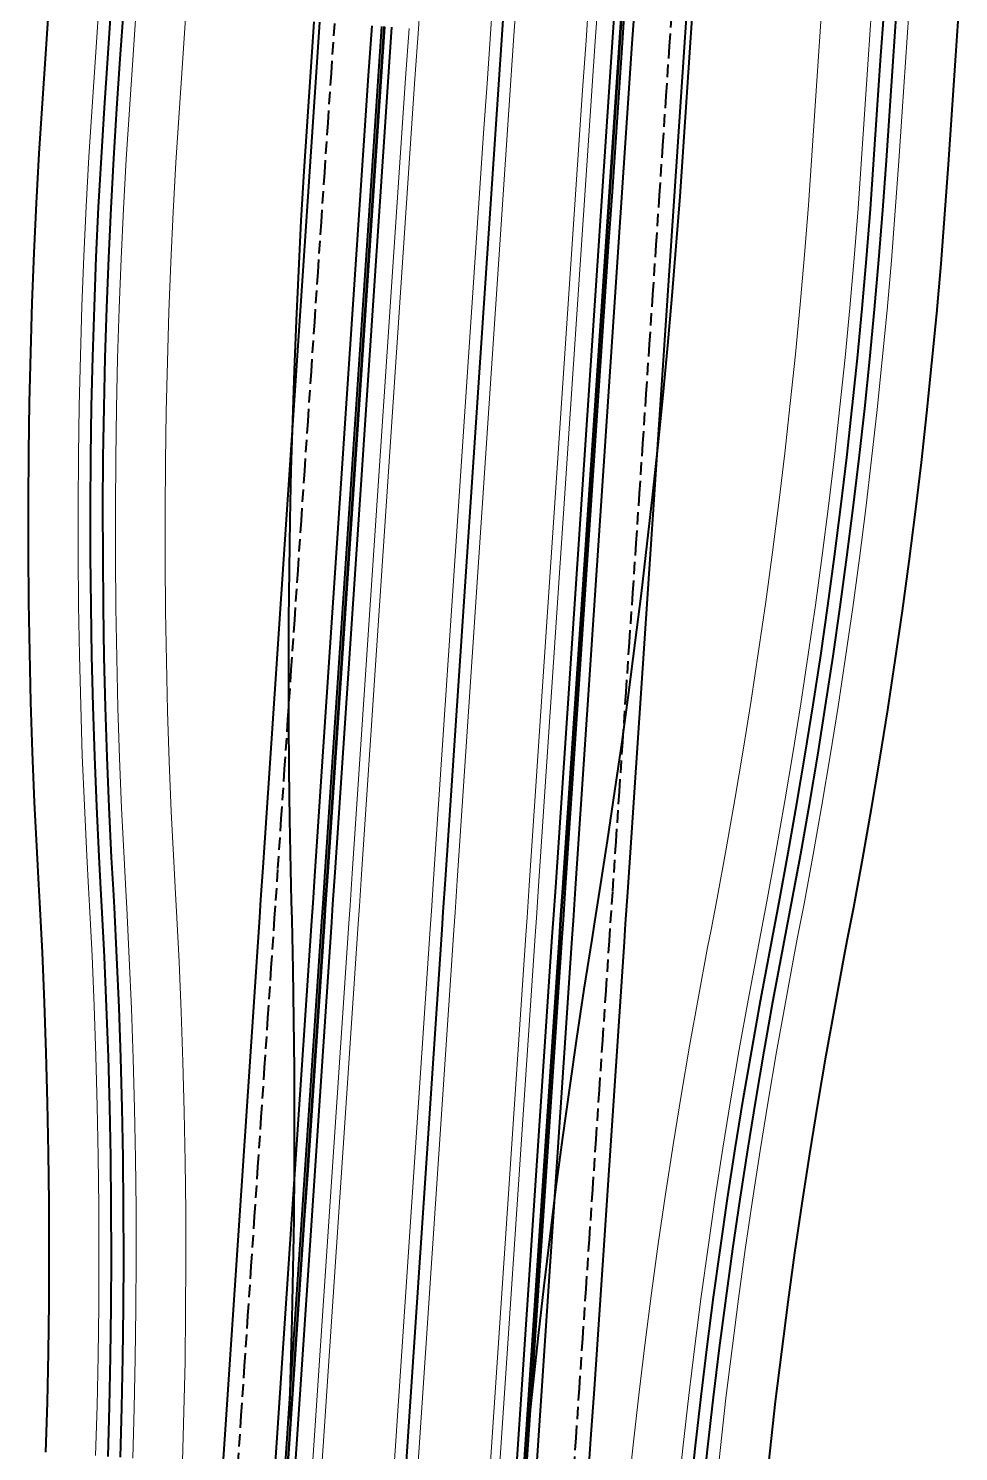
# Model space of a CAD drawing. Header units: feet. Extents: x 85617 to 85865, y 436878 to 437298.
# Drawn here: x 85618.8 to 85656.1, y 436925.8 to 436982.9 of the extents above; entities that cross this region are included whole.
import ezdxf

# ---------------------------------------------------------------- set-up
doc = ezdxf.new("R2010")
doc.units = ezdxf.units.FT
doc.header["$MEASUREMENT"] = 0
for name, pattern in [('( Dashed )', [0.75, 0.5, -0.25]), ('AM-AS', [16, 10, -2, 2, -2]), ('BV-GELEIDERAIL', [16, 10, -3, -3]), ('VW-3-3_STREEP15-N', [6, 3, -3]), ('VW-DOORGETROKKEN_015-N', [0])]:
    doc.linetypes.add(name, pattern=pattern)
for name, color, linetype, lineweight in [('N-WE-AM-AS-G', 10, 'AM-AS', 13), ('N-WE-BV-GELEIDECONSTRUCTIE_ACHTERZIJDE-G', 210, 'Continuous', 40), ('N-WE-BV-GELEIDECONSTRUCTIE_GELEIDERAIL-G', 210, 'BV-GELEIDERAIL', 40), ('N-WE-BV-GELEIDECONSTRUCTIE_UITBUIGING-G', 30, '( Dashed )', 40), ('N-WE-BV-GELEIDECONSTRUCTIE_VOORZIJDE-G', 210, 'Continuous', 40), ('N-WE-GW-BERM-G', 90, 'Continuous', 40), ('N-WE-GW-GRONDWERKLIJN_TEEN-G', 90, 'Continuous', 0), ('N-WE-GW-WATERGANG_BODEM-G', 90, 'Continuous', 40), ('N-WE-GW-WATERGANG_INSTEEK-G', 90, 'Continuous', 40), ('N-WE-GW-WATERGANG_WATERLIJN_WINTERPEIL-G', 7, 'Continuous', 0), ('N-WE-GW-ZANDLIJN-G', 20, 'Continuous', 40), ('N-WE-VH-KANTVERHARDING-G', 7, 'Continuous', 0), ('N-WE-VH-VERHARDING_KNIKLIJN-G', 251, 'Continuous', 40), ('N-WE-VW-MARKERING_LANGS_STREEP_33_015-G', 7, 'VW-3-3_STREEP15-N', 0), ('N-WE-VW-MARKERING_LANGS_STREEP_DOORGETROKKEN_015-G', 7, 'VW-DOORGETROKKEN_015-N', 0)]:
    doc.layers.add(name, color=color, linetype=linetype, lineweight=lineweight)

msp = doc.modelspace()

# ---------------------------------------------------------------- linework, layer by layer
at = {"layer": 'N-WE-AM-AS-G'}
msp.add_polyline3d([(85633.858, 436923.763, 1.1), (85634.026, 436926.257, 1.144), (85634.193, 436928.752, 1.201), (85634.361, 436931.246, 1.27), (85634.529, 436933.74, 1.351), (85634.696, 436936.235, 1.445), (85634.864, 436938.729, 1.552), (85635.031, 436941.223, 1.671), (85635.199, 436943.718, 1.803), (85635.366, 436946.212, 1.947), (85635.448, 436947.425, 2.021), (85635.534, 436948.707, 2.1), (85635.702, 436951.201, 2.244), (85635.869, 436953.695, 2.375), (85636.037, 436956.19, 2.494), (85636.204, 436958.684, 2.6), (85636.372, 436961.178, 2.694), (85636.54, 436963.673, 2.775), (85636.707, 436966.167, 2.844), (85636.875, 436968.662, 2.9), (85637.042, 436971.156, 2.944), (85637.21, 436973.65, 2.975), (85637.378, 436976.145, 2.994), (85637.545, 436978.639, 3), (85637.713, 436981.133, 3), (85637.882, 436983.628, 3)], dxfattribs=at)
at = {"layer": 'N-WE-BV-GELEIDECONSTRUCTIE_ACHTERZIJDE-G'}
for points in [[(85639.153, 436924.409, 0.92), (85639.287, 436926.405, 0.958), (85639.421, 436928.4, 1.005), (85639.555, 436930.396, 1.059), (85639.689, 436932.391, 1.121), (85639.823, 436934.387, 1.191), (85639.957, 436936.382, 1.27), (85640.091, 436938.378, 1.356), (85640.225, 436940.373, 1.45), (85640.359, 436942.369, 1.552), (85640.493, 436944.364, 1.663), (85640.627, 436946.36, 1.781), (85640.675, 436947.074, 1.825), (85640.761, 436948.355, 1.904), (85640.896, 436950.351, 2.02), (85641.03, 436952.346, 2.128), (85641.164, 436954.342, 2.228), (85641.298, 436956.337, 2.32), (85641.432, 436958.333, 2.404), (85641.566, 436960.328, 2.48), (85641.7, 436962.324, 2.548), (85641.834, 436964.319, 2.608), (85641.968, 436966.315, 2.66), (85642.102, 436968.31, 2.704), (85642.236, 436970.306, 2.74), (85642.37, 436972.301, 2.768), (85642.504, 436974.297, 2.788), (85642.638, 436976.292, 2.8), (85642.773, 436978.288, 2.804), (85642.773, 436978.288, 2.804), (85642.907, 436980.282, 2.804), (85643.041, 436982.275, 2.804), (85643.178, 436984.265, 2.804)], [(85639.153, 436924.409, 1.71), (85639.287, 436926.405, 1.748), (85639.421, 436928.4, 1.795), (85639.555, 436930.396, 1.849), (85639.689, 436932.391, 1.911), (85639.823, 436934.387, 1.981), (85639.957, 436936.382, 2.06), (85640.091, 436938.378, 2.146), (85640.225, 436940.373, 2.24), (85640.359, 436942.369, 2.342), (85640.493, 436944.364, 2.453), (85640.627, 436946.36, 2.571), (85640.675, 436947.074, 2.615), (85640.761, 436948.355, 2.694), (85640.896, 436950.351, 2.81), (85641.03, 436952.346, 2.918), (85641.164, 436954.342, 3.018), (85641.298, 436956.337, 3.11), (85641.432, 436958.333, 3.194), (85641.566, 436960.328, 3.27), (85641.7, 436962.324, 3.338), (85641.834, 436964.319, 3.398), (85641.968, 436966.315, 3.45), (85642.102, 436968.31, 3.494), (85642.236, 436970.306, 3.53), (85642.37, 436972.301, 3.558), (85642.504, 436974.297, 3.578), (85642.638, 436976.292, 3.59), (85642.773, 436978.288, 3.594), (85642.773, 436978.288, 3.594), (85642.907, 436980.282, 3.594), (85643.041, 436982.275, 3.594), (85643.178, 436984.265, 3.594)], [(85628.698, 436925.112, 0.92), (85628.832, 436927.107, 0.958), (85628.966, 436929.103, 1.005), (85629.1, 436931.098, 1.059), (85629.234, 436933.094, 1.121), (85629.368, 436935.089, 1.191), (85629.502, 436937.085, 1.27), (85629.636, 436939.08, 1.356), (85629.77, 436941.076, 1.45), (85629.904, 436943.071, 1.552), (85630.038, 436945.067, 1.663), (85630.173, 436947.062, 1.781), (85630.221, 436947.776, 1.825), (85630.307, 436949.058, 1.904), (85630.441, 436951.053, 2.02), (85630.575, 436953.049, 2.128), (85630.709, 436955.044, 2.228), (85630.843, 436957.04, 2.32), (85630.977, 436959.035, 2.404), (85631.111, 436961.031, 2.48), (85631.245, 436963.026, 2.548), (85631.379, 436965.022, 2.608), (85631.513, 436967.017, 2.66), (85631.647, 436969.013, 2.704), (85631.781, 436971.008, 2.74), (85631.915, 436973.004, 2.768), (85632.05, 436974.999, 2.788), (85632.184, 436976.995, 2.8), (85632.318, 436978.99, 2.804), (85632.318, 436978.99, 2.804), (85632.452, 436980.987, 2.804), (85632.587, 436982.985, 2.804)], [(85628.698, 436925.112, 1.71), (85628.832, 436927.107, 1.748), (85628.966, 436929.103, 1.795), (85629.1, 436931.098, 1.849), (85629.234, 436933.094, 1.911), (85629.368, 436935.089, 1.981), (85629.502, 436937.085, 2.06), (85629.636, 436939.08, 2.146), (85629.77, 436941.076, 2.24), (85629.904, 436943.071, 2.342), (85630.038, 436945.067, 2.453), (85630.173, 436947.062, 2.571), (85630.221, 436947.776, 2.615), (85630.307, 436949.058, 2.694), (85630.441, 436951.053, 2.81), (85630.575, 436953.049, 2.918), (85630.709, 436955.044, 3.018), (85630.843, 436957.04, 3.11), (85630.977, 436959.035, 3.194), (85631.111, 436961.031, 3.27), (85631.245, 436963.026, 3.338), (85631.379, 436965.022, 3.398), (85631.513, 436967.017, 3.45), (85631.647, 436969.013, 3.494), (85631.781, 436971.008, 3.53), (85631.915, 436973.004, 3.558), (85632.05, 436974.999, 3.578), (85632.184, 436976.995, 3.59), (85632.318, 436978.99, 3.594), (85632.318, 436978.99, 3.594), (85632.452, 436980.987, 3.594), (85632.587, 436982.985, 3.594)]]:
    msp.add_polyline3d(points, dxfattribs=at)
at = {"layer": 'N-WE-BV-GELEIDECONSTRUCTIE_GELEIDERAIL-G'}
for points in [[(85638.754, 436924.436, 0.94), (85638.888, 436926.432, 0.978), (85639.022, 436928.427, 1.025), (85639.156, 436930.423, 1.079), (85639.29, 436932.418, 1.141), (85639.424, 436934.414, 1.211), (85639.558, 436936.409, 1.29), (85639.692, 436938.405, 1.376), (85639.826, 436940.4, 1.47), (85639.96, 436942.396, 1.572), (85640.094, 436944.391, 1.683), (85640.228, 436946.387, 1.801), (85640.276, 436947.101, 1.845), (85640.362, 436948.382, 1.924), (85640.496, 436950.378, 2.04), (85640.631, 436952.373, 2.148), (85640.765, 436954.369, 2.248), (85640.899, 436956.364, 2.34), (85641.033, 436958.36, 2.424), (85641.167, 436960.355, 2.5), (85641.301, 436962.351, 2.568), (85641.435, 436964.346, 2.628), (85641.569, 436966.342, 2.68), (85641.703, 436968.337, 2.724), (85641.837, 436970.333, 2.76), (85641.971, 436972.328, 2.788), (85642.105, 436974.324, 2.808), (85642.239, 436976.319, 2.82), (85642.373, 436978.315, 2.824), (85642.373, 436978.315, 2.824), (85642.508, 436980.309, 2.824), (85642.642, 436982.302, 2.824), (85642.779, 436984.292, 2.824)], [(85629.097, 436925.085, 0.94), (85629.231, 436927.08, 0.978), (85629.365, 436929.076, 1.025), (85629.499, 436931.071, 1.079), (85629.633, 436933.067, 1.141), (85629.767, 436935.062, 1.211), (85629.901, 436937.058, 1.29), (85630.035, 436939.053, 1.376), (85630.169, 436941.049, 1.47), (85630.304, 436943.044, 1.572), (85630.438, 436945.04, 1.683), (85630.572, 436947.035, 1.801), (85630.62, 436947.749, 1.845), (85630.706, 436949.031, 1.924), (85630.84, 436951.026, 2.04), (85630.974, 436953.022, 2.148), (85631.108, 436955.017, 2.248), (85631.242, 436957.013, 2.34), (85631.376, 436959.008, 2.424), (85631.51, 436961.004, 2.5), (85631.644, 436962.999, 2.568), (85631.778, 436964.995, 2.628), (85631.912, 436966.99, 2.68), (85632.046, 436968.986, 2.724), (85632.18, 436970.981, 2.76), (85632.315, 436972.977, 2.788), (85632.449, 436974.972, 2.808), (85632.583, 436976.968, 2.82), (85632.717, 436978.963, 2.824), (85632.717, 436978.964, 2.824), (85632.851, 436980.96, 2.824), (85632.986, 436982.958, 2.824)]]:
    msp.add_polyline3d(points, dxfattribs=at)
at = {"layer": 'N-WE-BV-GELEIDECONSTRUCTIE_UITBUIGING-G'}
for points in [[(85640.649, 436924.309, 0.845), (85640.783, 436926.304, 0.883), (85640.917, 436928.3, 0.93), (85641.051, 436930.295, 0.984), (85641.186, 436932.291, 1.046), (85641.32, 436934.286, 1.116), (85641.454, 436936.282, 1.195), (85641.588, 436938.277, 1.281), (85641.722, 436940.273, 1.375), (85641.856, 436942.268, 1.477), (85641.99, 436944.264, 1.588), (85642.124, 436946.259, 1.706), (85642.172, 436946.973, 1.75), (85642.258, 436948.255, 1.829), (85642.392, 436950.25, 1.945), (85642.526, 436952.246, 2.053), (85642.66, 436954.241, 2.153), (85642.794, 436956.237, 2.245), (85642.928, 436958.232, 2.329), (85643.063, 436960.228, 2.405), (85643.197, 436962.223, 2.473), (85643.331, 436964.219, 2.533), (85643.465, 436966.214, 2.585), (85643.599, 436968.21, 2.629), (85643.733, 436970.205, 2.665), (85643.867, 436972.201, 2.693), (85644.001, 436974.196, 2.713), (85644.135, 436976.192, 2.725), (85644.269, 436978.187, 2.729), (85644.269, 436978.187, 2.729), (85644.403, 436980.181, 2.729), (85644.538, 436982.173, 2.729), (85644.674, 436984.161, 2.729)], [(85627.201, 436925.212, 0.845), (85627.335, 436927.208, 0.883), (85627.469, 436929.203, 0.93), (85627.603, 436931.199, 0.984), (85627.737, 436933.194, 1.046), (85627.871, 436935.19, 1.116), (85628.006, 436937.185, 1.195), (85628.14, 436939.181, 1.281), (85628.274, 436941.176, 1.375), (85628.408, 436943.172, 1.477), (85628.542, 436945.167, 1.588), (85628.676, 436947.163, 1.706), (85628.724, 436947.877, 1.75), (85628.81, 436949.158, 1.829), (85628.944, 436951.154, 1.945), (85629.078, 436953.149, 2.053), (85629.212, 436955.145, 2.153), (85629.346, 436957.14, 2.245), (85629.48, 436959.136, 2.329), (85629.614, 436961.131, 2.405), (85629.748, 436963.127, 2.473), (85629.883, 436965.122, 2.533), (85630.017, 436967.118, 2.585), (85630.151, 436969.113, 2.629), (85630.285, 436971.109, 2.665), (85630.419, 436973.104, 2.693), (85630.553, 436975.1, 2.713), (85630.687, 436977.095, 2.725), (85630.821, 436979.091, 2.729), (85630.821, 436979.091, 2.729), (85630.955, 436981.088, 2.729), (85631.091, 436983.087, 2.729)]]:
    msp.add_polyline3d(points, dxfattribs=at)
at = {"layer": 'N-WE-BV-GELEIDECONSTRUCTIE_VOORZIJDE-G'}
for points in [[(85638.354, 436924.463, 0.96), (85638.489, 436926.458, 0.998), (85638.623, 436928.454, 1.045), (85638.757, 436930.449, 1.099), (85638.891, 436932.445, 1.161), (85639.025, 436934.44, 1.231), (85639.159, 436936.436, 1.31), (85639.293, 436938.431, 1.396), (85639.427, 436940.427, 1.49), (85639.561, 436942.422, 1.592), (85639.695, 436944.418, 1.703), (85639.829, 436946.413, 1.821), (85639.877, 436947.127, 1.865), (85639.963, 436948.409, 1.944), (85640.097, 436950.404, 2.06), (85640.231, 436952.4, 2.168), (85640.366, 436954.395, 2.268), (85640.5, 436956.391, 2.36), (85640.634, 436958.386, 2.444), (85640.768, 436960.382, 2.52), (85640.902, 436962.378, 2.588), (85641.036, 436964.373, 2.648), (85641.17, 436966.369, 2.7), (85641.304, 436968.364, 2.744), (85641.438, 436970.36, 2.78), (85641.572, 436972.355, 2.808), (85641.706, 436974.351, 2.828), (85641.84, 436976.346, 2.84), (85641.974, 436978.342, 2.844), (85641.974, 436978.342, 2.844), (85642.108, 436980.336, 2.844), (85642.243, 436982.329, 2.844), (85642.38, 436984.32, 2.844)], [(85638.354, 436924.463, 1.71), (85638.489, 436926.458, 1.748), (85638.623, 436928.454, 1.795), (85638.757, 436930.449, 1.849), (85638.891, 436932.445, 1.911), (85639.025, 436934.44, 1.981), (85639.159, 436936.436, 2.06), (85639.293, 436938.431, 2.146), (85639.427, 436940.427, 2.24), (85639.561, 436942.422, 2.342), (85639.695, 436944.418, 2.453), (85639.829, 436946.413, 2.571), (85639.877, 436947.127, 2.615), (85639.963, 436948.409, 2.694), (85640.097, 436950.404, 2.81), (85640.231, 436952.4, 2.918), (85640.366, 436954.395, 3.018), (85640.5, 436956.391, 3.11), (85640.634, 436958.386, 3.194), (85640.768, 436960.382, 3.27), (85640.902, 436962.378, 3.338), (85641.036, 436964.373, 3.398), (85641.17, 436966.369, 3.45), (85641.304, 436968.364, 3.494), (85641.438, 436970.36, 3.53), (85641.572, 436972.355, 3.558), (85641.706, 436974.351, 3.578), (85641.84, 436976.346, 3.59), (85641.974, 436978.342, 3.594), (85641.974, 436978.342, 3.594), (85642.108, 436980.336, 3.594), (85642.243, 436982.329, 3.594), (85642.38, 436984.32, 3.594)], [(85629.496, 436925.058, 0.96), (85629.63, 436927.054, 0.998), (85629.764, 436929.049, 1.045), (85629.898, 436931.045, 1.099), (85630.032, 436933.04, 1.161), (85630.166, 436935.036, 1.231), (85630.3, 436937.031, 1.31), (85630.434, 436939.027, 1.396), (85630.569, 436941.022, 1.49), (85630.703, 436943.018, 1.592), (85630.837, 436945.013, 1.703), (85630.971, 436947.009, 1.821), (85631.019, 436947.723, 1.865), (85631.105, 436949.004, 1.944), (85631.239, 436951, 2.06), (85631.373, 436952.995, 2.168), (85631.507, 436954.991, 2.268), (85631.641, 436956.986, 2.36), (85631.775, 436958.982, 2.444), (85631.909, 436960.977, 2.52), (85632.043, 436962.973, 2.588), (85632.177, 436964.968, 2.648), (85632.311, 436966.964, 2.7), (85632.446, 436968.959, 2.744), (85632.58, 436970.955, 2.78), (85632.714, 436972.95, 2.808), (85632.848, 436974.946, 2.828), (85632.982, 436976.941, 2.84), (85633.116, 436978.937, 2.844), (85633.116, 436978.937, 2.844), (85633.25, 436980.933, 2.844), (85633.385, 436982.931, 2.844)], [(85629.496, 436925.058, 1.71), (85629.63, 436927.054, 1.748), (85629.764, 436929.049, 1.795), (85629.898, 436931.045, 1.849), (85630.032, 436933.04, 1.911), (85630.166, 436935.036, 1.981), (85630.3, 436937.031, 2.06), (85630.434, 436939.027, 2.146), (85630.569, 436941.022, 2.24), (85630.703, 436943.018, 2.342), (85630.837, 436945.013, 2.453), (85630.971, 436947.009, 2.571), (85631.019, 436947.723, 2.615), (85631.105, 436949.004, 2.694), (85631.239, 436951, 2.81), (85631.373, 436952.995, 2.918), (85631.507, 436954.991, 3.018), (85631.641, 436956.986, 3.11), (85631.775, 436958.982, 3.194), (85631.909, 436960.977, 3.27), (85632.043, 436962.973, 3.338), (85632.177, 436964.968, 3.398), (85632.311, 436966.964, 3.45), (85632.446, 436968.959, 3.494), (85632.58, 436970.955, 3.53), (85632.714, 436972.95, 3.558), (85632.848, 436974.946, 3.578), (85632.982, 436976.941, 3.59), (85633.116, 436978.937, 3.594), (85633.116, 436978.937, 3.594), (85633.25, 436980.933, 3.594), (85633.385, 436982.931, 3.594)]]:
    msp.add_polyline3d(points, dxfattribs=at)
at = {"layer": 'N-WE-GW-BERM-G'}
for points in [[(85641.248, 436924.269, 0.815), (85641.382, 436926.264, 0.853), (85641.516, 436928.26, 0.9), (85641.65, 436930.255, 0.954), (85641.784, 436932.251, 1.016), (85641.918, 436934.246, 1.086), (85642.052, 436936.242, 1.165), (85642.186, 436938.237, 1.251), (85642.32, 436940.233, 1.345), (85642.455, 436942.228, 1.447), (85642.589, 436944.224, 1.558), (85642.723, 436946.219, 1.676), (85642.771, 436946.933, 1.72), (85642.857, 436948.215, 1.799), (85642.991, 436950.21, 1.915), (85643.125, 436952.206, 2.023), (85643.259, 436954.201, 2.123), (85643.393, 436956.197, 2.215), (85643.527, 436958.192, 2.299), (85643.661, 436960.188, 2.375), (85643.795, 436962.183, 2.443), (85643.929, 436964.179, 2.503), (85644.063, 436966.174, 2.555), (85644.197, 436968.17, 2.599), (85644.332, 436970.165, 2.635), (85644.466, 436972.161, 2.663), (85644.6, 436974.156, 2.683), (85644.734, 436976.152, 2.695), (85644.868, 436978.147, 2.699), (85644.868, 436978.147, 2.699), (85645.002, 436980.141, 2.699), (85645.137, 436982.132, 2.699), (85645.273, 436984.12, 2.699)], [(85626.602, 436925.253, 0.815), (85626.737, 436927.248, 0.853), (85626.871, 436929.244, 0.9), (85627.005, 436931.239, 0.954), (85627.139, 436933.235, 1.016), (85627.273, 436935.23, 1.086), (85627.407, 436937.226, 1.165), (85627.541, 436939.221, 1.251), (85627.675, 436941.217, 1.345), (85627.809, 436943.212, 1.447), (85627.943, 436945.208, 1.558), (85628.077, 436947.203, 1.676), (85628.125, 436947.917, 1.72), (85628.211, 436949.199, 1.799), (85628.345, 436951.194, 1.915), (85628.479, 436953.19, 2.023), (85628.614, 436955.185, 2.123), (85628.748, 436957.181, 2.215), (85628.882, 436959.176, 2.299), (85629.016, 436961.172, 2.375), (85629.15, 436963.167, 2.443), (85629.284, 436965.163, 2.503), (85629.418, 436967.158, 2.555), (85629.552, 436969.154, 2.599), (85629.686, 436971.149, 2.635), (85629.82, 436973.145, 2.663), (85629.954, 436975.14, 2.683), (85630.088, 436977.136, 2.695), (85630.222, 436979.131, 2.699), (85630.222, 436979.131, 2.699), (85630.357, 436981.128, 2.699), (85630.492, 436983.128, 2.699)]]:
    msp.add_polyline3d(points, dxfattribs=at)
at = {"layer": 'N-WE-GW-GRONDWERKLIJN_TEEN-G'}
for points in [[(85642.874, 436924.159, 0), (85643.085, 436926.15, 0), (85643.311, 436928.139, 0), (85643.553, 436930.127, 0), (85643.812, 436932.114, 0), (85644.086, 436934.1, 0), (85644.376, 436936.085, 0), (85644.683, 436938.069, 0), (85645.005, 436940.052, 0), (85645.343, 436942.034, 0), (85645.697, 436944.015, 0), (85646.067, 436945.994, 0), (85646.203, 436946.702, 0), (85646.447, 436947.973, 0), (85646.812, 436949.953, 0), (85647.162, 436951.934, 0), (85647.495, 436953.916, 0), (85647.813, 436955.9, 0), (85648.115, 436957.884, 0), (85648.401, 436959.869, 0), (85648.67, 436961.856, 0), (85648.924, 436963.843, 0), (85649.162, 436965.832, 0), (85649.384, 436967.821, 0), (85649.59, 436969.812, 0), (85649.78, 436971.804, 0), (85649.954, 436973.796, 0), (85650.112, 436975.79, 0), (85650.254, 436977.785, 0), (85650.254, 436977.785, 0), (85650.388, 436979.778, 0), (85650.522, 436981.766, 0), (85650.658, 436983.749, 0)], [(85624.976, 436925.362, 0), (85625.034, 436927.362, 0), (85625.076, 436929.364, 0), (85625.101, 436931.367, 0), (85625.111, 436933.371, 0), (85625.105, 436935.376, 0), (85625.083, 436937.382, 0), (85625.045, 436939.389, 0), (85624.991, 436941.397, 0), (85624.921, 436943.406, 0), (85624.835, 436945.416, 0), (85624.733, 436947.428, 0), (85624.692, 436948.148, 0), (85624.621, 436949.44, 0), (85624.524, 436951.451, 0), (85624.443, 436953.461, 0), (85624.377, 436955.47, 0), (85624.328, 436957.478, 0), (85624.294, 436959.484, 0), (85624.276, 436961.49, 0), (85624.275, 436963.495, 0), (85624.289, 436965.498, 0), (85624.319, 436967.501, 0), (85624.366, 436969.502, 0), (85624.428, 436971.502, 0), (85624.506, 436973.502, 0), (85624.6, 436975.5, 0), (85624.71, 436977.497, 0), (85624.837, 436979.493, 0), (85624.837, 436979.493, 0), (85624.971, 436981.491, 0), (85625.106, 436983.494, 0)]]:
    msp.add_polyline3d(points, dxfattribs=at)
at = {"layer": 'N-WE-GW-WATERGANG_BODEM-G'}
for points in [[(85621.983, 436925.563, -1.25), (85622.041, 436927.564, -1.25), (85622.082, 436929.565, -1.25), (85622.108, 436931.568, -1.25), (85622.118, 436933.572, -1.25), (85622.112, 436935.577, -1.25), (85622.09, 436937.583, -1.25), (85622.052, 436939.59, -1.25), (85621.997, 436941.598, -1.25), (85621.927, 436943.607, -1.25), (85621.841, 436945.618, -1.25), (85621.74, 436947.629, -1.25), (85621.699, 436948.349, -1.25), (85621.628, 436949.641, -1.25), (85621.531, 436951.652, -1.25), (85621.449, 436953.662, -1.25), (85621.384, 436955.671, -1.25), (85621.334, 436957.679, -1.25), (85621.301, 436959.685, -1.25), (85621.283, 436961.691, -1.25), (85621.282, 436963.696, -1.25), (85621.296, 436965.699, -1.25), (85621.326, 436967.702, -1.25), (85621.372, 436969.703, -1.25), (85621.435, 436971.703, -1.25), (85621.513, 436973.703, -1.25), (85621.607, 436975.701, -1.25), (85621.717, 436977.698, -1.25), (85621.843, 436979.694, -1.25), (85621.843, 436979.694, -1.25), (85621.978, 436981.693, -1.25), (85622.113, 436983.698, -1.25)], [(85622.482, 436925.529, -1.25), (85622.54, 436927.53, -1.25), (85622.581, 436929.532, -1.25), (85622.607, 436931.535, -1.25), (85622.617, 436933.538, -1.25), (85622.611, 436935.543, -1.25), (85622.588, 436937.549, -1.25), (85622.55, 436939.556, -1.25), (85622.496, 436941.564, -1.25), (85622.426, 436943.574, -1.25), (85622.34, 436945.584, -1.25), (85622.238, 436947.595, -1.25), (85622.198, 436948.315, -1.25), (85622.127, 436949.607, -1.25), (85622.03, 436951.618, -1.25), (85621.948, 436953.628, -1.25), (85621.883, 436955.637, -1.25), (85621.833, 436957.645, -1.25), (85621.8, 436959.652, -1.25), (85621.782, 436961.658, -1.25), (85621.78, 436963.662, -1.25), (85621.795, 436965.666, -1.25), (85621.825, 436967.668, -1.25), (85621.871, 436969.67, -1.25), (85621.934, 436971.67, -1.25), (85622.012, 436973.669, -1.25), (85622.106, 436975.667, -1.25), (85622.216, 436977.664, -1.25), (85622.342, 436979.661, -1.25), (85622.342, 436979.661, -1.25), (85622.477, 436981.659, -1.25), (85622.612, 436983.664, -1.25)], [(85645.369, 436923.992, -1.25), (85645.579, 436925.982, -1.25), (85645.805, 436927.971, -1.25), (85646.048, 436929.96, -1.25), (85646.306, 436931.947, -1.25), (85646.581, 436933.933, -1.25), (85646.871, 436935.918, -1.25), (85647.177, 436937.902, -1.25), (85647.499, 436939.885, -1.25), (85647.837, 436941.866, -1.25), (85648.191, 436943.847, -1.25), (85648.562, 436945.827, -1.25), (85648.698, 436946.535, -1.25), (85648.941, 436947.806, -1.25), (85649.307, 436949.786, -1.25), (85649.656, 436951.767, -1.25), (85649.99, 436953.749, -1.25), (85650.307, 436955.732, -1.25), (85650.609, 436957.716, -1.25), (85650.895, 436959.702, -1.25), (85651.165, 436961.688, -1.25), (85651.418, 436963.675, -1.25), (85651.656, 436965.664, -1.25), (85651.878, 436967.654, -1.25), (85652.084, 436969.644, -1.25), (85652.274, 436971.636, -1.25), (85652.448, 436973.629, -1.25), (85652.606, 436975.623, -1.25), (85652.748, 436977.618, -1.25), (85652.748, 436977.618, -1.25), (85652.882, 436979.61, -1.25), (85653.016, 436981.596, -1.25), (85653.152, 436983.577, -1.25)], [(85645.867, 436923.958, -1.25), (85646.078, 436925.949, -1.25), (85646.304, 436927.938, -1.25), (85646.547, 436929.926, -1.25), (85646.805, 436931.913, -1.25), (85647.079, 436933.899, -1.25), (85647.37, 436935.884, -1.25), (85647.676, 436937.868, -1.25), (85647.998, 436939.851, -1.25), (85648.336, 436941.833, -1.25), (85648.69, 436943.814, -1.25), (85649.06, 436945.793, -1.25), (85649.197, 436946.501, -1.25), (85649.44, 436947.772, -1.25), (85649.805, 436949.752, -1.25), (85650.155, 436951.733, -1.25), (85650.489, 436953.715, -1.25), (85650.806, 436955.699, -1.25), (85651.108, 436957.683, -1.25), (85651.394, 436959.668, -1.25), (85651.664, 436961.654, -1.25), (85651.917, 436963.642, -1.25), (85652.155, 436965.63, -1.25), (85652.377, 436967.62, -1.25), (85652.583, 436969.611, -1.25), (85652.773, 436971.602, -1.25), (85652.947, 436973.595, -1.25), (85653.105, 436975.589, -1.25), (85653.247, 436977.584, -1.25), (85653.247, 436977.584, -1.25), (85653.381, 436979.576, -1.25), (85653.515, 436981.563, -1.25), (85653.651, 436983.542, -1.25)]]:
    msp.add_polyline3d(points, dxfattribs=at)
at = {"layer": 'N-WE-GW-WATERGANG_INSTEEK-G'}
for points in [[(85619.489, 436925.731, 0), (85619.546, 436927.731, 0), (85619.588, 436929.733, 0), (85619.614, 436931.736, 0), (85619.624, 436933.739, 0), (85619.617, 436935.744, 0), (85619.595, 436937.75, 0), (85619.557, 436939.757, 0), (85619.503, 436941.766, 0), (85619.433, 436943.775, 0), (85619.347, 436945.785, 0), (85619.245, 436947.796, 0), (85619.205, 436948.516, 0), (85619.134, 436949.808, 0), (85619.036, 436951.82, 0), (85618.955, 436953.829, 0), (85618.889, 436955.838, 0), (85618.84, 436957.846, 0), (85618.806, 436959.853, 0), (85618.789, 436961.859, 0), (85618.787, 436963.863, 0), (85618.802, 436965.867, 0), (85618.832, 436967.869, 0), (85618.878, 436969.871, 0), (85618.94, 436971.871, 0), (85619.019, 436973.87, 0), (85619.113, 436975.868, 0), (85619.223, 436977.866, 0), (85619.349, 436979.862, 0), (85619.349, 436979.862, 0), (85619.483, 436981.861, 0), (85619.619, 436983.867, 0)], [(85648.362, 436923.791, 0), (85648.572, 436925.781, 0), (85648.799, 436927.77, 0), (85649.041, 436929.759, 0), (85649.299, 436931.746, 0), (85649.574, 436933.732, 0), (85649.864, 436935.717, 0), (85650.17, 436937.701, 0), (85650.492, 436939.684, 0), (85650.831, 436941.665, 0), (85651.185, 436943.646, 0), (85651.555, 436945.626, 0), (85651.691, 436946.334, 0), (85651.934, 436947.605, 0), (85652.3, 436949.585, 0), (85652.649, 436951.566, 0), (85652.983, 436953.548, 0), (85653.301, 436955.531, 0), (85653.602, 436957.515, 0), (85653.888, 436959.5, 0), (85654.158, 436961.487, 0), (85654.412, 436963.474, 0), (85654.65, 436965.463, 0), (85654.871, 436967.452, 0), (85655.077, 436969.443, 0), (85655.267, 436971.435, 0), (85655.441, 436973.428, 0), (85655.599, 436975.422, 0), (85655.741, 436977.417, 0), (85655.741, 436977.417, 0), (85655.875, 436979.408, 0), (85656.01, 436981.393, 0), (85656.145, 436983.37, 0)]]:
    msp.add_polyline3d(points, dxfattribs=at)
at = {"layer": 'N-WE-GW-WATERGANG_WATERLIJN_WINTERPEIL-G'}
for points in [[(85621.484, 436925.596, -1), (85621.542, 436927.597, -1), (85621.583, 436929.599, -1), (85621.609, 436931.602, -1), (85621.619, 436933.605, -1), (85621.613, 436935.61, -1), (85621.591, 436937.616, -1), (85621.553, 436939.623, -1), (85621.499, 436941.632, -1), (85621.429, 436943.641, -1), (85621.343, 436945.651, -1), (85621.241, 436947.662, -1), (85621.2, 436948.382, -1), (85621.129, 436949.674, -1), (85621.032, 436951.685, -1), (85620.95, 436953.695, -1), (85620.885, 436955.704, -1), (85620.835, 436957.712, -1), (85620.802, 436959.719, -1), (85620.784, 436961.725, -1), (85620.783, 436963.729, -1), (85620.797, 436965.733, -1), (85620.827, 436967.735, -1), (85620.874, 436969.737, -1), (85620.936, 436971.737, -1), (85621.014, 436973.736, -1), (85621.108, 436975.734, -1), (85621.218, 436977.732, -1), (85621.344, 436979.728, -1), (85621.344, 436979.728, -1), (85621.479, 436981.726, -1), (85621.614, 436983.731, -1)], [(85622.981, 436925.496, -1), (85623.038, 436927.497, -1), (85623.08, 436929.498, -1), (85623.106, 436931.501, -1), (85623.116, 436933.505, -1), (85623.109, 436935.51, -1), (85623.087, 436937.516, -1), (85623.049, 436939.523, -1), (85622.995, 436941.531, -1), (85622.925, 436943.54, -1), (85622.839, 436945.55, -1), (85622.737, 436947.562, -1), (85622.697, 436948.282, -1), (85622.626, 436949.574, -1), (85622.529, 436951.585, -1), (85622.447, 436953.595, -1), (85622.382, 436955.604, -1), (85622.332, 436957.612, -1), (85622.299, 436959.618, -1), (85622.281, 436961.624, -1), (85622.279, 436963.629, -1), (85622.294, 436965.632, -1), (85622.324, 436967.635, -1), (85622.37, 436969.636, -1), (85622.432, 436971.636, -1), (85622.511, 436973.636, -1), (85622.605, 436975.634, -1), (85622.715, 436977.631, -1), (85622.841, 436979.627, -1), (85622.841, 436979.627, -1), (85622.975, 436981.625, -1), (85623.111, 436983.63, -1)], [(85644.87, 436924.025, -1), (85645.08, 436926.016, -1), (85645.307, 436928.005, -1), (85645.549, 436929.993, -1), (85645.807, 436931.98, -1), (85646.082, 436933.966, -1), (85646.372, 436935.951, -1), (85646.678, 436937.935, -1), (85647, 436939.918, -1), (85647.338, 436941.9, -1), (85647.693, 436943.881, -1), (85648.063, 436945.86, -1), (85648.199, 436946.568, -1), (85648.442, 436947.839, -1), (85648.808, 436949.819, -1), (85649.157, 436951.8, -1), (85649.491, 436953.782, -1), (85649.809, 436955.766, -1), (85650.11, 436957.75, -1), (85650.396, 436959.735, -1), (85650.666, 436961.721, -1), (85650.92, 436963.709, -1), (85651.157, 436965.697, -1), (85651.379, 436967.687, -1), (85651.585, 436969.678, -1), (85651.775, 436971.67, -1), (85651.949, 436973.662, -1), (85652.107, 436975.656, -1), (85652.249, 436977.651, -1), (85652.249, 436977.651, -1), (85652.383, 436979.644, -1), (85652.518, 436981.63, -1), (85652.653, 436983.611, -1)], [(85646.366, 436923.925, -1), (85646.577, 436925.915, -1), (85646.803, 436927.904, -1), (85647.046, 436929.893, -1), (85647.304, 436931.88, -1), (85647.578, 436933.866, -1), (85647.869, 436935.851, -1), (85648.175, 436937.835, -1), (85648.497, 436939.818, -1), (85648.835, 436941.799, -1), (85649.189, 436943.78, -1), (85649.559, 436945.76, -1), (85649.696, 436946.468, -1), (85649.939, 436947.739, -1), (85650.304, 436949.719, -1), (85650.654, 436951.7, -1), (85650.988, 436953.682, -1), (85651.305, 436955.665, -1), (85651.607, 436957.649, -1), (85651.893, 436959.635, -1), (85652.162, 436961.621, -1), (85652.416, 436963.608, -1), (85652.654, 436965.597, -1), (85652.876, 436967.587, -1), (85653.082, 436969.577, -1), (85653.272, 436971.569, -1), (85653.446, 436973.562, -1), (85653.604, 436975.556, -1), (85653.746, 436977.551, -1), (85653.746, 436977.551, -1), (85653.88, 436979.543, -1), (85654.014, 436981.529, -1), (85654.15, 436983.508, -1)]]:
    msp.add_polyline3d(points, dxfattribs=at)
at = {"layer": 'N-WE-GW-ZANDLIJN-G'}
for points in [[(85633.925, 436924.761, 0.116), (85634.059, 436926.756, 0.154), (85634.193, 436928.752, 0.2), (85634.327, 436930.747, 0.254), (85634.461, 436932.743, 0.317), (85634.596, 436934.738, 0.387), (85634.73, 436936.734, 0.465), (85634.864, 436938.729, 0.552), (85634.998, 436940.725, 0.646), (85635.132, 436942.72, 0.748), (85635.266, 436944.716, 0.858), (85635.4, 436946.711, 0.977), (85635.448, 436947.425, 1.021), (85635.534, 436948.707, 1.1), (85635.668, 436950.702, 1.216), (85635.802, 436952.698, 1.324), (85635.936, 436954.693, 1.424), (85636.07, 436956.689, 1.516), (85636.204, 436958.684, 1.6), (85636.338, 436960.68, 1.676), (85636.473, 436962.675, 1.744), (85636.607, 436964.671, 1.804), (85636.741, 436966.666, 1.856), (85636.875, 436968.662, 1.9), (85637.009, 436970.657, 1.936), (85637.143, 436972.653, 1.964), (85637.277, 436974.648, 1.984), (85637.411, 436976.644, 1.996), (85637.545, 436978.639, 2), (85637.545, 436978.639, 2), (85637.679, 436980.635, 2), (85637.814, 436982.63, 2), (85637.951, 436984.625, 2)], [(85633.925, 436924.761, 0.116), (85634.059, 436926.756, 0.154), (85634.193, 436928.752, 0.2), (85634.327, 436930.747, 0.254), (85634.461, 436932.743, 0.317), (85634.596, 436934.738, 0.387), (85634.73, 436936.734, 0.465), (85634.864, 436938.729, 0.552), (85634.998, 436940.725, 0.646), (85635.132, 436942.72, 0.748), (85635.266, 436944.716, 0.858), (85635.4, 436946.711, 0.977), (85635.448, 436947.425, 1.021), (85635.534, 436948.707, 1.1), (85635.668, 436950.702, 1.216), (85635.802, 436952.698, 1.324), (85635.936, 436954.693, 1.424), (85636.07, 436956.689, 1.516), (85636.204, 436958.684, 1.6), (85636.338, 436960.68, 1.676), (85636.473, 436962.675, 1.744), (85636.607, 436964.671, 1.804), (85636.741, 436966.666, 1.856), (85636.875, 436968.662, 1.9), (85637.009, 436970.657, 1.936), (85637.143, 436972.653, 1.964), (85637.277, 436974.648, 1.984), (85637.411, 436976.644, 1.996), (85637.545, 436978.639, 2), (85637.545, 436978.639, 2), (85637.679, 436980.635, 2), (85637.814, 436982.63, 2), (85637.951, 436984.625, 2)], [(85638.639, 436924.444, -0.002), (85638.773, 436926.439, 0.036), (85638.907, 436928.435, 0.082), (85639.041, 436930.43, 0.136), (85639.176, 436932.426, 0.199), (85639.31, 436934.421, 0.269), (85639.444, 436936.417, 0.347), (85639.578, 436938.412, 0.433), (85639.712, 436940.408, 0.528), (85639.846, 436942.403, 0.63), (85639.98, 436944.399, 0.74), (85640.114, 436946.394, 0.859), (85640.162, 436947.108, 0.903), (85640.248, 436948.39, 0.982), (85640.382, 436950.385, 1.098), (85640.516, 436952.381, 1.206), (85640.65, 436954.376, 1.306), (85640.784, 436956.372, 1.398), (85640.918, 436958.367, 1.482), (85641.053, 436960.363, 1.558), (85641.187, 436962.358, 1.626), (85641.321, 436964.354, 1.686), (85641.455, 436966.349, 1.738), (85641.589, 436968.345, 1.782), (85641.723, 436970.34, 1.818), (85641.857, 436972.336, 1.846), (85641.991, 436974.331, 1.866), (85642.125, 436976.327, 1.878), (85642.259, 436978.322, 1.882), (85642.259, 436978.322, 1.882), (85642.393, 436980.317, 1.882), (85642.528, 436982.31, 1.882), (85642.664, 436984.3, 1.882)], [(85638.639, 436924.444, -0.002), (85638.773, 436926.439, 0.036), (85638.907, 436928.435, 0.082), (85639.041, 436930.43, 0.136), (85639.176, 436932.426, 0.199), (85639.31, 436934.421, 0.269), (85639.444, 436936.417, 0.347), (85639.578, 436938.412, 0.433), (85639.712, 436940.408, 0.528), (85639.846, 436942.403, 0.63), (85639.98, 436944.399, 0.74), (85640.114, 436946.394, 0.859), (85640.162, 436947.108, 0.903), (85640.248, 436948.39, 0.982), (85640.382, 436950.385, 1.098), (85640.516, 436952.381, 1.206), (85640.65, 436954.376, 1.306), (85640.784, 436956.372, 1.398), (85640.918, 436958.367, 1.482), (85641.053, 436960.363, 1.558), (85641.187, 436962.358, 1.626), (85641.321, 436964.354, 1.686), (85641.455, 436966.349, 1.738), (85641.589, 436968.345, 1.782), (85641.723, 436970.34, 1.818), (85641.857, 436972.336, 1.846), (85641.991, 436974.331, 1.866), (85642.125, 436976.327, 1.878), (85642.259, 436978.322, 1.882), (85642.259, 436978.322, 1.882), (85642.393, 436980.317, 1.882), (85642.528, 436982.31, 1.882), (85642.664, 436984.3, 1.882)], [(85638.665, 436924.442, -0.003), (85638.799, 436926.438, 0.035), (85638.933, 436928.433, 0.081), (85639.067, 436930.429, 0.136), (85639.201, 436932.424, 0.198), (85639.335, 436934.42, 0.268), (85639.469, 436936.415, 0.347), (85639.603, 436938.411, 0.433), (85639.737, 436940.406, 0.527), (85639.871, 436942.402, 0.629), (85640.005, 436944.397, 0.74), (85640.139, 436946.393, 0.858), (85640.187, 436947.107, 0.902), (85640.273, 436948.388, 0.981), (85640.407, 436950.384, 1.097), (85640.542, 436952.379, 1.205), (85640.676, 436954.375, 1.305), (85640.81, 436956.37, 1.397), (85640.944, 436958.366, 1.481), (85641.078, 436960.361, 1.557), (85641.212, 436962.357, 1.625), (85641.346, 436964.352, 1.685), (85641.48, 436966.348, 1.737), (85641.614, 436968.343, 1.781), (85641.748, 436970.339, 1.817), (85641.882, 436972.334, 1.845), (85642.016, 436974.33, 1.865), (85642.15, 436976.325, 1.877), (85642.284, 436978.321, 1.881), (85642.284, 436978.321, 1.881), (85642.419, 436980.315, 1.881), (85642.553, 436982.308, 1.881), (85642.69, 436984.298, 1.881)], [(85638.665, 436924.442, -0.003), (85638.799, 436926.438, 0.035), (85638.933, 436928.433, 0.081), (85639.067, 436930.429, 0.136), (85639.201, 436932.424, 0.198), (85639.335, 436934.42, 0.268), (85639.469, 436936.415, 0.347), (85639.603, 436938.411, 0.433), (85639.737, 436940.406, 0.527), (85639.871, 436942.402, 0.629), (85640.005, 436944.397, 0.74), (85640.139, 436946.393, 0.858), (85640.187, 436947.107, 0.902), (85640.273, 436948.388, 0.981), (85640.407, 436950.384, 1.097), (85640.542, 436952.379, 1.205), (85640.676, 436954.375, 1.305), (85640.81, 436956.37, 1.397), (85640.944, 436958.366, 1.481), (85641.078, 436960.361, 1.557), (85641.212, 436962.357, 1.625), (85641.346, 436964.352, 1.685), (85641.48, 436966.348, 1.737), (85641.614, 436968.343, 1.781), (85641.748, 436970.339, 1.817), (85641.882, 436972.334, 1.845), (85642.016, 436974.33, 1.865), (85642.15, 436976.325, 1.877), (85642.284, 436978.321, 1.881), (85642.284, 436978.321, 1.881), (85642.419, 436980.315, 1.881), (85642.553, 436982.308, 1.881), (85642.69, 436984.298, 1.881)], [(85638.851, 436926.434, 0), (85639.055, 436928.425, 0), (85639.27, 436930.415, 0), (85639.497, 436932.404, 0), (85639.736, 436934.393, 0), (85639.988, 436936.38, 0), (85640.251, 436938.367, 0), (85640.526, 436940.353, 0), (85640.813, 436942.338, 0), (85641.112, 436944.323, 0), (85641.423, 436946.306, 0), (85641.538, 436947.016, 0), (85641.741, 436948.29, 0), (85642.049, 436950.273, 0), (85642.345, 436952.258, 0), (85642.629, 436954.243, 0), (85642.9, 436956.23, 0), (85643.16, 436958.217, 0), (85643.408, 436960.205, 0), (85643.644, 436962.193, 0), (85643.868, 436964.183, 0), (85644.08, 436966.173, 0), (85644.279, 436968.164, 0), (85644.467, 436970.156, 0), (85644.643, 436972.149, 0), (85644.807, 436974.142, 0), (85644.959, 436976.136, 0), (85645.099, 436978.132, 0), (85645.099, 436978.132, 0), (85645.234, 436980.126, 0), (85645.368, 436982.116, 0), (85645.504, 436984.104, 0)], [(85638.851, 436926.434, 0), (85639.055, 436928.425, 0), (85639.27, 436930.415, 0), (85639.497, 436932.404, 0), (85639.736, 436934.393, 0), (85639.988, 436936.38, 0), (85640.251, 436938.367, 0), (85640.526, 436940.353, 0), (85640.813, 436942.338, 0), (85641.112, 436944.323, 0), (85641.423, 436946.306, 0), (85641.538, 436947.016, 0), (85641.741, 436948.29, 0), (85642.049, 436950.273, 0), (85642.345, 436952.258, 0), (85642.629, 436954.243, 0), (85642.9, 436956.23, 0), (85643.16, 436958.217, 0), (85643.408, 436960.205, 0), (85643.644, 436962.193, 0), (85643.868, 436964.183, 0), (85644.08, 436966.173, 0), (85644.279, 436968.164, 0), (85644.467, 436970.156, 0), (85644.643, 436972.149, 0), (85644.807, 436974.142, 0), (85644.959, 436976.136, 0), (85645.099, 436978.132, 0), (85645.099, 436978.132, 0), (85645.234, 436980.126, 0), (85645.368, 436982.116, 0), (85645.504, 436984.104, 0)], [(85629.267, 436927.078, 0), (85629.332, 436929.078, 0), (85629.385, 436931.079, 0), (85629.426, 436933.081, 0), (85629.455, 436935.083, 0), (85629.472, 436937.087, 0), (85629.477, 436939.091, 0), (85629.47, 436941.096, 0), (85629.451, 436943.102, 0), (85629.42, 436945.108, 0), (85629.377, 436947.116, 0), (85629.358, 436947.834, 0), (85629.327, 436949.124, 0), (85629.287, 436951.131, 0), (85629.26, 436953.137, 0), (85629.244, 436955.143, 0), (85629.24, 436957.147, 0), (85629.249, 436959.151, 0), (85629.269, 436961.155, 0), (85629.301, 436963.157, 0), (85629.346, 436965.158, 0), (85629.402, 436967.159, 0), (85629.47, 436969.159, 0), (85629.55, 436971.158, 0), (85629.642, 436973.157, 0), (85629.747, 436975.154, 0), (85629.863, 436977.151, 0), (85629.991, 436979.147, 0), (85629.991, 436979.147, 0), (85630.125, 436981.144, 0), (85630.26, 436983.144, 0)], [(85629.267, 436927.078, 0), (85629.332, 436929.078, 0), (85629.385, 436931.079, 0), (85629.426, 436933.081, 0), (85629.455, 436935.083, 0), (85629.472, 436937.087, 0), (85629.477, 436939.091, 0), (85629.47, 436941.096, 0), (85629.451, 436943.102, 0), (85629.42, 436945.108, 0), (85629.377, 436947.116, 0), (85629.358, 436947.834, 0), (85629.327, 436949.124, 0), (85629.287, 436951.131, 0), (85629.26, 436953.137, 0), (85629.244, 436955.143, 0), (85629.24, 436957.147, 0), (85629.249, 436959.151, 0), (85629.269, 436961.155, 0), (85629.301, 436963.157, 0), (85629.346, 436965.158, 0), (85629.402, 436967.159, 0), (85629.47, 436969.159, 0), (85629.55, 436971.158, 0), (85629.642, 436973.157, 0), (85629.747, 436975.154, 0), (85629.863, 436977.151, 0), (85629.991, 436979.147, 0), (85629.991, 436979.147, 0), (85630.125, 436981.144, 0), (85630.26, 436983.144, 0)], [(85629.186, 436925.079, -0.003), (85629.32, 436927.074, 0.035), (85629.454, 436929.07, 0.081), (85629.588, 436931.065, 0.136), (85629.722, 436933.061, 0.198), (85629.856, 436935.056, 0.268), (85629.99, 436937.052, 0.347), (85630.124, 436939.047, 0.433), (85630.258, 436941.043, 0.527), (85630.393, 436943.038, 0.629), (85630.527, 436945.034, 0.74), (85630.661, 436947.029, 0.858), (85630.709, 436947.743, 0.902), (85630.795, 436949.025, 0.981), (85630.929, 436951.02, 1.097), (85631.063, 436953.016, 1.205), (85631.197, 436955.011, 1.305), (85631.331, 436957.007, 1.397), (85631.465, 436959.002, 1.481), (85631.599, 436960.998, 1.557), (85631.733, 436962.994, 1.625), (85631.867, 436964.989, 1.685), (85632.001, 436966.985, 1.737), (85632.135, 436968.98, 1.781), (85632.27, 436970.976, 1.817), (85632.404, 436972.971, 1.845), (85632.538, 436974.967, 1.865), (85632.672, 436976.962, 1.877), (85632.806, 436978.958, 1.881), (85632.806, 436978.958, 1.881), (85632.94, 436980.954, 1.881), (85633.075, 436982.952, 1.881)], [(85629.186, 436925.079, -0.003), (85629.32, 436927.074, 0.035), (85629.454, 436929.07, 0.081), (85629.588, 436931.065, 0.136), (85629.722, 436933.061, 0.198), (85629.856, 436935.056, 0.268), (85629.99, 436937.052, 0.347), (85630.124, 436939.047, 0.433), (85630.258, 436941.043, 0.527), (85630.393, 436943.038, 0.629), (85630.527, 436945.034, 0.74), (85630.661, 436947.029, 0.858), (85630.709, 436947.743, 0.902), (85630.795, 436949.025, 0.981), (85630.929, 436951.02, 1.097), (85631.063, 436953.016, 1.205), (85631.197, 436955.011, 1.305), (85631.331, 436957.007, 1.397), (85631.465, 436959.002, 1.481), (85631.599, 436960.998, 1.557), (85631.733, 436962.994, 1.625), (85631.867, 436964.989, 1.685), (85632.001, 436966.985, 1.737), (85632.135, 436968.98, 1.781), (85632.27, 436970.976, 1.817), (85632.404, 436972.971, 1.845), (85632.538, 436974.967, 1.865), (85632.672, 436976.962, 1.877), (85632.806, 436978.958, 1.881), (85632.806, 436978.958, 1.881), (85632.94, 436980.954, 1.881), (85633.075, 436982.952, 1.881)], [(85629.211, 436925.077, -0.002), (85629.345, 436927.073, 0.036), (85629.479, 436929.068, 0.082), (85629.613, 436931.064, 0.136), (85629.747, 436933.059, 0.199), (85629.881, 436935.055, 0.269), (85630.016, 436937.05, 0.347), (85630.15, 436939.046, 0.433), (85630.284, 436941.041, 0.528), (85630.418, 436943.037, 0.63), (85630.552, 436945.032, 0.74), (85630.686, 436947.028, 0.859), (85630.734, 436947.742, 0.903), (85630.82, 436949.023, 0.982), (85630.954, 436951.019, 1.098), (85631.088, 436953.014, 1.206), (85631.222, 436955.01, 1.306), (85631.356, 436957.005, 1.398), (85631.49, 436959.001, 1.482), (85631.624, 436960.996, 1.558), (85631.758, 436962.992, 1.626), (85631.893, 436964.987, 1.686), (85632.027, 436966.983, 1.738), (85632.161, 436968.978, 1.782), (85632.295, 436970.974, 1.818), (85632.429, 436972.969, 1.846), (85632.563, 436974.965, 1.866), (85632.697, 436976.96, 1.878), (85632.831, 436978.956, 1.882), (85632.831, 436978.956, 1.882), (85632.965, 436980.952, 1.882), (85633.101, 436982.951, 1.882)], [(85629.211, 436925.077, -0.002), (85629.345, 436927.073, 0.036), (85629.479, 436929.068, 0.082), (85629.613, 436931.064, 0.136), (85629.747, 436933.059, 0.199), (85629.881, 436935.055, 0.269), (85630.016, 436937.05, 0.347), (85630.15, 436939.046, 0.433), (85630.284, 436941.041, 0.528), (85630.418, 436943.037, 0.63), (85630.552, 436945.032, 0.74), (85630.686, 436947.028, 0.859), (85630.734, 436947.742, 0.903), (85630.82, 436949.023, 0.982), (85630.954, 436951.019, 1.098), (85631.088, 436953.014, 1.206), (85631.222, 436955.01, 1.306), (85631.356, 436957.005, 1.398), (85631.49, 436959.001, 1.482), (85631.624, 436960.996, 1.558), (85631.758, 436962.992, 1.626), (85631.893, 436964.987, 1.686), (85632.027, 436966.983, 1.738), (85632.161, 436968.978, 1.782), (85632.295, 436970.974, 1.818), (85632.429, 436972.969, 1.846), (85632.563, 436974.965, 1.866), (85632.697, 436976.96, 1.878), (85632.831, 436978.956, 1.882), (85632.831, 436978.956, 1.882), (85632.965, 436980.952, 1.882), (85633.101, 436982.951, 1.882)]]:
    msp.add_polyline3d(points, dxfattribs=at)
at = {"layer": 'N-WE-VH-KANTVERHARDING-G'}
for points in [[(85637.667, 436924.509, 1.022), (85637.801, 436926.505, 1.061), (85637.935, 436928.5, 1.107), (85638.069, 436930.496, 1.161), (85638.203, 436932.491, 1.223), (85638.337, 436934.487, 1.294), (85638.471, 436936.482, 1.372), (85638.605, 436938.478, 1.458), (85638.739, 436940.473, 1.552), (85638.873, 436942.469, 1.655), (85639.007, 436944.464, 1.765), (85639.142, 436946.46, 1.883), (85639.19, 436947.174, 1.928), (85639.276, 436948.455, 2.006), (85639.41, 436950.451, 2.122), (85639.544, 436952.446, 2.23), (85639.678, 436954.442, 2.33), (85639.812, 436956.437, 2.422), (85639.946, 436958.433, 2.506), (85640.08, 436960.428, 2.582), (85640.214, 436962.424, 2.65), (85640.348, 436964.419, 2.71), (85640.482, 436966.415, 2.762), (85640.616, 436968.41, 2.806), (85640.75, 436970.406, 2.842), (85640.884, 436972.401, 2.87), (85641.019, 436974.397, 2.89), (85641.153, 436976.392, 2.902), (85641.287, 436978.388, 2.906), (85641.287, 436978.388, 2.906), (85641.421, 436980.382, 2.906), (85641.556, 436982.376, 2.906), (85641.692, 436984.367, 2.906)], [(85630.184, 436925.012, 1.022), (85630.318, 436927.007, 1.061), (85630.452, 436929.003, 1.107), (85630.586, 436930.998, 1.161), (85630.72, 436932.994, 1.223), (85630.854, 436934.989, 1.294), (85630.988, 436936.985, 1.372), (85631.122, 436938.98, 1.458), (85631.256, 436940.976, 1.552), (85631.39, 436942.971, 1.655), (85631.524, 436944.967, 1.765), (85631.658, 436946.962, 1.883), (85631.706, 436947.676, 1.928), (85631.792, 436948.958, 2.006), (85631.927, 436950.953, 2.122), (85632.061, 436952.949, 2.23), (85632.195, 436954.944, 2.33), (85632.329, 436956.94, 2.422), (85632.463, 436958.935, 2.506), (85632.597, 436960.931, 2.582), (85632.731, 436962.926, 2.65), (85632.865, 436964.922, 2.71), (85632.999, 436966.917, 2.762), (85633.133, 436968.913, 2.806), (85633.267, 436970.908, 2.842), (85633.401, 436972.904, 2.87), (85633.535, 436974.899, 2.89), (85633.669, 436976.895, 2.902), (85633.804, 436978.89, 2.906), (85633.804, 436978.891, 2.906), (85633.938, 436980.887, 2.906), (85634.073, 436982.884, 2.906)]]:
    msp.add_polyline3d(points, dxfattribs=at)
at = {"layer": 'N-WE-VH-VERHARDING_KNIKLIJN-G'}
msp.add_polyline3d([(85633.925, 436924.761, 1.116), (85634.059, 436926.756, 1.154), (85634.193, 436928.752, 1.201), (85634.327, 436930.747, 1.255), (85634.461, 436932.743, 1.317), (85634.596, 436934.738, 1.387), (85634.73, 436936.734, 1.466), (85634.864, 436938.729, 1.552), (85634.998, 436940.725, 1.646), (85635.132, 436942.72, 1.748), (85635.266, 436944.716, 1.859), (85635.4, 436946.711, 1.977), (85635.448, 436947.425, 2.021), (85635.534, 436948.707, 2.1), (85635.668, 436950.702, 2.216), (85635.802, 436952.698, 2.324), (85635.936, 436954.693, 2.424), (85636.07, 436956.689, 2.516), (85636.204, 436958.684, 2.6), (85636.338, 436960.68, 2.676), (85636.473, 436962.675, 2.744), (85636.607, 436964.671, 2.804), (85636.741, 436966.666, 2.856), (85636.875, 436968.662, 2.9), (85637.009, 436970.657, 2.936), (85637.143, 436972.653, 2.964), (85637.277, 436974.648, 2.984), (85637.411, 436976.644, 2.996), (85637.545, 436978.639, 3), (85637.545, 436978.639, 3), (85637.679, 436980.635, 3), (85637.814, 436982.63, 3), (85637.951, 436984.625, 3)], dxfattribs=at)
at = {"layer": 'N-WE-VW-MARKERING_LANGS_STREEP_33_015-G'}
for points in [[(85630.558, 436924.987, 1.032), (85630.692, 436926.982, 1.07), (85630.826, 436928.978, 1.116), (85630.96, 436930.973, 1.17), (85631.094, 436932.969, 1.233), (85631.228, 436934.964, 1.303), (85631.362, 436936.96, 1.381), (85631.496, 436938.955, 1.468), (85631.63, 436940.951, 1.562), (85631.764, 436942.946, 1.664), (85631.899, 436944.942, 1.774), (85632.033, 436946.937, 1.893), (85632.081, 436947.651, 1.937), (85632.167, 436948.933, 2.016), (85632.301, 436950.928, 2.132), (85632.435, 436952.924, 2.24), (85632.569, 436954.919, 2.34), (85632.703, 436956.915, 2.432), (85632.837, 436958.91, 2.516), (85632.971, 436960.906, 2.592), (85633.105, 436962.901, 2.66), (85633.239, 436964.897, 2.72), (85633.373, 436966.892, 2.772), (85633.507, 436968.888, 2.816), (85633.641, 436970.883, 2.852), (85633.775, 436972.879, 2.88), (85633.91, 436974.874, 2.9), (85634.044, 436976.87, 2.912), (85634.178, 436978.865, 2.916), (85634.178, 436978.865, 2.916), (85634.312, 436980.862, 2.916), (85634.447, 436982.859, 2.916), (85634.584, 436984.858, 2.916)], [(85637.293, 436924.534, 1.032), (85637.427, 436926.53, 1.07), (85637.561, 436928.525, 1.116), (85637.695, 436930.521, 1.17), (85637.829, 436932.516, 1.233), (85637.963, 436934.512, 1.303), (85638.097, 436936.507, 1.381), (85638.231, 436938.503, 1.468), (85638.365, 436940.498, 1.562), (85638.499, 436942.494, 1.664), (85638.633, 436944.489, 1.774), (85638.767, 436946.485, 1.893), (85638.815, 436947.199, 1.937), (85638.901, 436948.48, 2.016), (85639.036, 436950.476, 2.132), (85639.17, 436952.471, 2.24), (85639.304, 436954.467, 2.34), (85639.438, 436956.462, 2.432), (85639.572, 436958.458, 2.516), (85639.706, 436960.453, 2.592), (85639.84, 436962.449, 2.66), (85639.974, 436964.444, 2.72), (85640.108, 436966.44, 2.772), (85640.242, 436968.435, 2.816), (85640.376, 436970.431, 2.852), (85640.51, 436972.426, 2.88), (85640.644, 436974.422, 2.9), (85640.778, 436976.417, 2.912), (85640.913, 436978.413, 2.916), (85640.913, 436978.413, 2.916), (85641.047, 436980.408, 2.916), (85641.182, 436982.401, 2.916), (85641.318, 436984.393, 2.916)]]:
    msp.add_polyline3d(points, dxfattribs=at)
at = {"layer": 'N-WE-VW-MARKERING_LANGS_STREEP_DOORGETROKKEN_015-G'}
for points in [[(85633.451, 436924.792, 1.104), (85633.585, 436926.788, 1.142), (85633.719, 436928.783, 1.189), (85633.853, 436930.779, 1.243), (85633.988, 436932.774, 1.305), (85634.122, 436934.77, 1.375), (85634.256, 436936.765, 1.454), (85634.39, 436938.761, 1.54), (85634.524, 436940.756, 1.634), (85634.658, 436942.752, 1.737), (85634.792, 436944.747, 1.847), (85634.926, 436946.743, 1.965), (85634.974, 436947.457, 2.009), (85635.06, 436948.738, 2.088), (85635.194, 436950.734, 2.204), (85635.328, 436952.729, 2.312), (85635.462, 436954.725, 2.412), (85635.596, 436956.72, 2.504), (85635.73, 436958.716, 2.588), (85635.865, 436960.711, 2.664), (85635.999, 436962.707, 2.732), (85636.133, 436964.702, 2.792), (85636.267, 436966.698, 2.844), (85636.401, 436968.693, 2.888), (85636.535, 436970.689, 2.924), (85636.669, 436972.684, 2.952), (85636.803, 436974.68, 2.972), (85636.937, 436976.675, 2.984), (85637.071, 436978.671, 2.988), (85637.071, 436978.671, 2.988), (85637.205, 436980.667, 2.988), (85637.34, 436982.662, 2.988), (85637.477, 436984.658, 2.988)], [(85634.399, 436924.729, 1.104), (85634.533, 436926.724, 1.142), (85634.667, 436928.72, 1.189), (85634.801, 436930.715, 1.243), (85634.935, 436932.711, 1.305), (85635.069, 436934.706, 1.375), (85635.204, 436936.702, 1.454), (85635.338, 436938.697, 1.54), (85635.472, 436940.693, 1.634), (85635.606, 436942.688, 1.737), (85635.74, 436944.684, 1.847), (85635.874, 436946.679, 1.965), (85635.922, 436947.393, 2.009), (85636.008, 436948.675, 2.088), (85636.142, 436950.67, 2.204), (85636.276, 436952.666, 2.312), (85636.41, 436954.661, 2.412), (85636.544, 436956.657, 2.504), (85636.678, 436958.652, 2.588), (85636.812, 436960.648, 2.664), (85636.946, 436962.643, 2.732), (85637.081, 436964.639, 2.792), (85637.215, 436966.634, 2.844), (85637.349, 436968.63, 2.888), (85637.483, 436970.625, 2.924), (85637.617, 436972.621, 2.952), (85637.751, 436974.616, 2.972), (85637.885, 436976.612, 2.984), (85638.019, 436978.607, 2.988), (85638.019, 436978.607, 2.988), (85638.153, 436980.603, 2.988), (85638.288, 436982.598, 2.988), (85638.425, 436984.593, 2.988)]]:
    msp.add_polyline3d(points, dxfattribs=at)

doc.saveas('drawing.dxf')
